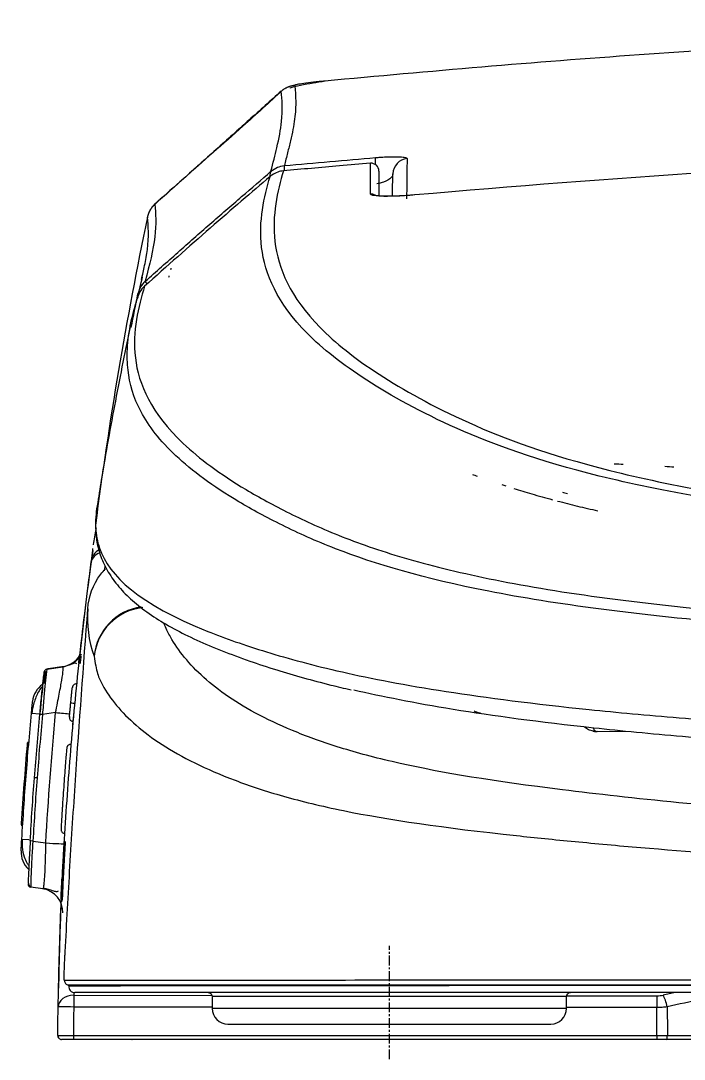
# Model space of a CAD drawing. Header units: millimetres. Extents: x -8699 to 14519, y -2727 to 7848.
# Drawn here: x -7618.5 to -7533.7, y 6359 to 6491.9 of the extents above; entities that cross this region are included whole.
import ezdxf

# ---------------------------------------------------------------- set-up
doc = ezdxf.new("R2010")
doc.units = ezdxf.units.MM
doc.linetypes.add('CENTER', pattern=[2, 1.25, -0.25, 0.25, -0.25])
doc.layers.add('1', color=7, linetype='Continuous', true_color=0xffffff)

msp = doc.modelspace()

# ---------------------------------------------------------------- linework, layer by layer
at = {"layer": '1', "color": 7, "linetype": 'Continuous'}
for p, q in [((-7615.14, 6408.93), (-7613.1, 6409.23)), ((-7612.95, 6409.26), (-7614.99, 6408.96)), ((-7611.89, 6401.5), (-7611.89, 6401.5)), ((-7544.96, 6400.96), (-7541.16, 6400.97)), ((-7615.67, 6380.8), (-7617.21, 6381.03)), ((-7613.15, 6379.41), (-7613.15, 6379.41)), ((-7594.01, 6367.04), (-7594.01, 6365.52)), ((-7548.7, 6365.52), (-7548.7, 6367.04)), ((-7592.01, 6363.52), (-7550.7, 6363.52)), ((-7537.14, 6361.54), (-7611.76, 6361.54))]:
    msp.add_line(p, q, dxfattribs=at)
at = {"layer": '1', "color": 8, "linetype": 'Continuous'}
for p, q in [((-7617.12, 6403.29), (-7616.06, 6403.19)), ((-7614.04, 6403.36), (-7615.71, 6403.11)), ((-7617.43, 6399.29), (-7617.63, 6399.29)), ((-7618.35, 6387.19), (-7617.45, 6387.14)), ((-7616.94, 6386.93), (-7615.28, 6386.68)), ((-7611.71, 6367.2), (-7594.03, 6367.18)), ((-7548.7, 6367.04), (-7594.01, 6367.04)), ((-7548.69, 6367.14), (-7537.15, 6367.13)), ((-7594.01, 6365.68), (-7611.71, 6365.69)), ((-7537.15, 6365.62), (-7548.7, 6365.63)), ((-7548.7, 6365.52), (-7594.01, 6365.52)), ((-7611.76, 6362.05), (-7537.14, 6362.05)), ((-7535.81, 6362.05), (-7441.3, 6362.05))]:
    msp.add_line(p, q, dxfattribs=at)
at = {"layer": '1', "color": 7, "linetype": 'Continuous', "extrusion": (0, 0, -1)}
for centre, start, end in [((7594.51, 6367.04), 90, 180), ((7548.2, 6367.04), 0, 90)]:
    msp.add_arc(centre, 0.5, start, end, dxfattribs=at)
at = {"layer": '1', "color": 7, "linetype": 'Continuous'}
for centre, start, end in [((-7592.01, 6365.52), 180, 270), ((-7550.7, 6365.52), 270, 0)]:
    msp.add_arc(centre, 2, start, end, dxfattribs=at)
for centre, major_axis, ratio, start_param, end_param in [((-7584.59, 6471.35), (-0.18, 1.99), 0.076153, 0.080343, 0.847334), ((-7573.69, 6472.63), (1, 0), 0.997777, 0, 1.661025), ((-7572.95, 6472.36), (-0.17, 1.99), 0.077848, 0.080597, 0.970167), ((-7568.89, 6472.26), (2, -0.02), 0.996638, 1.68584, 3.142786), ((-7585.15, 6471.11), (1.3, -1.52), 0.471672, 3.195835, 3.784357), ((-7613.39, 6412.23), (0, 3), 1, 4.189345, 4.238729), ((-7613.54, 6412.2), (-0.52, 2.95), 0.999991, 3.114597, 3.993887), ((-7613.39, 6412.23), (0, 3), 1, 3.499181, 4.072125), ((-7615.08, 6408.53), (0.07, -0.394), 0.999991, 3.117262, 4.431644), ((-7613.39, 6412.23), (0, 3), 1, 3.289946, 3.311354), ((-7613.99, 6404.51), (0, -3), 0.999991, 3.751122, 4.615332), ((-7615.44, 6385.51), (0, -3), 0.999993, 4.65667, 5.530922), ((-7617.15, 6381.43), (0.034, 0.399), 0.999994, 1.608933, 3.077817), ((-7616.11, 6377.84), (-0.24, -2.99), 0.999995, 1.61468, 3.074219), ((-7612.39, 6369.04), (0, 0.5), 0.999682, 1.487035, 3.141593), ((-7611.56, 6368.34), (0, -0.8), 0.999695, 4.628696, 6.283185), ((-7417.15, 6013.52), (443.55, 0), 0.827876, 1.839238, 1.842884), ((-7613.26, 6362.04), (0, -0.5), 0.999998, 4.701327, 5.282883), ((-7613.26, 6362.04), (0, -0.5), 0.999998, 5.909669, 6.283185)]:
    msp.add_ellipse(centre, major_axis=major_axis, ratio=ratio, start_param=start_param, end_param=end_param, dxfattribs=at)
at = {"layer": '1', "color": 8, "linetype": 'Continuous'}
for centre, major_axis, ratio, start_param, end_param in [((-7573.69, 6468.69), (-1, 0), 0.996949, 4.140441, 4.802533), ((-7601.23, 6457.05), (-1.33, 1.49), 0.080886, 0.046969, 0.628268), ((-7607.47, 6422.47), (-1.99, 0.2), 0.996329, 5.34302, 6.245419), ((-7607.49, 6422.35), (-1.98, 0.27), 0.767498, 5.269135, 6.278077), ((-7602.12, 6409.97), (-6.55, -2.47), 0.995853, 4.49204, 5.835911), ((-7602.12, 6409.97), (-6.95, -0.8), 0.98098, 4.70977, 6.079061), ((-7611.59, 6404.57), (0.498, -0.048), 0.028717, 3.139841, 4.710662), ((-7615.65, 6403.1), (0.398, -0.037), 0.002798, 1.719175, 3.14584), ((-7614.48, 6403.41), (-2.99, 0.28), 0.00299, 1.719171, 2.445621), ((-7616.88, 6386.92), (0.399, -0.023), 0.008067, 1.718984, 3.145407), ((-7615.72, 6386.73), (-3, 0.17), 0.008327, 1.718969, 2.962769), ((-7611.71, 6365.66), (-2, 0.04), 0.770266, 4.726331, 6.283827), ((-7611.71, 6365.66), (0, -2), 0.001161, 3.833276, 4.694974), ((-7537.15, 6365.59), (0, -2), 0.001161, 3.833276, 4.694974), ((-7536.35, 6365.68), (0.45, -1.95), 0.262355, 1.528151, 2.419698), ((-7611.71, 6365.66), (2, -0.04), 0.017392, 1.572247, 3.142002), ((-7611.76, 6362.04), (0, 0.5), 0.001144, 1.553381, 3.141593), ((-7537.14, 6362.04), (0, 0.5), 0.001144, 1.553381, 3.141593), ((-7535.94, 6362.04), (0, 0.5), 0.265044, 3.141593, 4.729842)]:
    msp.add_ellipse(centre, major_axis=major_axis, ratio=ratio, start_param=start_param, end_param=end_param, dxfattribs=at)
at = {"layer": '1', "color": 7, "linetype": 'Continuous'}
for points, degree, knots in [([(-7417.15, 6491.86), (-7423.99, 6491.83), (-7437.67, 6491.78), (-7458.14, 6491.4), (-7478.55, 6490.8), (-7498.9, 6489.94), (-7519.17, 6488.85), (-7539.38, 6487.53), (-7559.52, 6485.98), (-7572.92, 6484.75), (-7579.61, 6484.14)], 3, [0, 0, 0, 0, 0.126245, 0.252101, 0.377585, 0.502714, 0.627504, 0.751972, 0.876132, 1, 1, 1, 1]), ([(-7579.57, 6484.11), (-7580.1, 6484.04), (-7581.17, 6483.87), (-7582.75, 6483.57), (-7583.8, 6483.34), (-7584.1, 6483.24), (-7584.1, 6483.23)], 3, [0, 0, 0, 0, 0.309422, 0.642013, 0.996365, 1, 1, 1, 1]), ([(-7579.61, 6484.14), (-7579.86, 6484.12), (-7580.35, 6484.07), (-7581.3, 6483.96), (-7582.37, 6483.83), (-7583.09, 6483.72), (-7583.4, 6483.65), (-7583.44, 6483.62), (-7583.45, 6483.61)], 3, [0, 0, 0, 0, 0.126931, 0.251728, 0.500715, 0.751128, 0.876529, 1, 1, 1, 1]), ([(-7585.17, 6482.86), (-7586.55, 6481.62), (-7588.52, 6479.86), (-7591.21, 6477.44), (-7593.24, 6475.62), (-7595.35, 6473.73), (-7598.05, 6471.32), (-7600.03, 6469.54), (-7601.35, 6468.36)], 3, [0, 0, 0, 0, 0.255787, 0.364613, 0.500001, 0.632421, 0.75509, 1, 1, 1, 1]), ([(-7585.01, 6482.99), (-7586.68, 6481.44), (-7590.87, 6477.62), (-7596.29, 6472.9), (-7599.96, 6469.64), (-7601.07, 6468.65)], 3, [0, 0, 0, 0, 0.320259, 0.794558, 1, 1, 1, 1]), ([(-7573.78, 6473.62), (-7575.1, 6473.51), (-7576.42, 6473.4), (-7580.13, 6473.08), (-7582.52, 6472.87), (-7584.91, 6472.66)], 3, [0, 0, 0, 0, 0.355872, 0.355872, 1, 1, 1, 1]), ([(-7586.61, 6471.93), (-7588.94, 6469.96), (-7591.53, 6467.72), (-7597, 6462.94), (-7599.8, 6460.46), (-7602.66, 6457.9)], 3, [0, 0, 0, 0, 0.5, 0.5, 1, 1, 1, 1]), ([(-7584.91, 6472.66), (-7585.15, 6472.64), (-7585.4, 6472.58), (-7585.89, 6472.41), (-7586.14, 6472.28), (-7586.45, 6472.06), (-7586.54, 6472), (-7586.61, 6471.93)], 3, [0, 0, 0, 0, 0.388516, 0.388516, 0.830637, 0.830637, 1, 1, 1, 1]), ([(-7570.92, 6472.27), (-7570.92, 6472.22), (-7570.93, 6472.11), (-7571.02, 6471.9), (-7571.2, 6471.68), (-7571.53, 6471.46), (-7571.89, 6471.28), (-7572.34, 6471.12), (-7572.76, 6471.04), (-7572.95, 6471)], 3, [0, 0, 0, 0, 0.125204, 0.250395, 0.500369, 0.635922, 0.750654, 0.887304, 1, 1, 1, 1]), ([(-7568.2, 6469.57), (-7568.4, 6469.55), (-7569.04, 6469.5), (-7570.1, 6469.44), (-7571.23, 6469.4), (-7572.17, 6469.4), (-7572.84, 6469.44), (-7573.14, 6469.48), (-7573.2, 6469.5), (-7573.2, 6469.5)], 3, [0, 0, 0, 0, 0.07223, 0.233126, 0.395665, 0.567766, 0.754184, 0.931621, 1, 1, 1, 1]), ([(-7601.13, 6468.61), (-7601.17, 6468.59), (-7601.21, 6468.55), (-7601.25, 6468.52), (-7601.26, 6468.51)], 3, [0, 0, 0, 0, 0.782464, 1, 1, 1, 1]), ([(-7602.66, 6457.9), (-7602.89, 6457.69), (-7603.1, 6457.44), (-7603.41, 6456.9), (-7603.53, 6456.59), (-7603.59, 6456.28)], 3, [0, 0, 0, 0, 0.499876, 0.499876, 1, 1, 1, 1]), ([(-7604.42, 6453.09), (-7605.1, 6449.88), (-7606.39, 6443.33), (-7607.8, 6435.65), (-7608.54, 6430.93), (-7608.71, 6429.82)], 3, [0, 0, 0, 0, 0.441581, 0.870024, 1, 1, 1, 1]), ([(-7608.73, 6429.79), (-7608.73, 6429.79), (-7608.73, 6429.79), (-7608.88, 6428.84), (-7608.96, 6427.9), (-7608.91, 6426.96)], 3, [0, 0, 0, 0, 0.002381, 0.002381, 1, 1, 1, 1]), ([(-7609.19, 6424.82), (-7609.19, 6424.83), (-7609.09, 6425.5), (-7608.97, 6426.17), (-7608.85, 6426.83)], 3, [0, 0, 0, 0, 0.014368, 1, 1, 1, 1]), ([(-7608.9, 6426.53), (-7608.87, 6425.93), (-7608.71, 6424.71), (-7608.1, 6422.79), (-7607.08, 6420.86), (-7605.62, 6419), (-7603.79, 6417.27), (-7601.58, 6415.64), (-7599, 6414.1), (-7596.09, 6412.65), (-7592.86, 6411.28), (-7589.41, 6410.01), (-7585.94, 6408.86), (-7582.48, 6407.84), (-7579.3, 6406.99), (-7577.15, 6406.48), (-7576.26, 6406.27)], 3, [0, 0, 0, 0, 0.080417, 0.164306, 0.253181, 0.338754, 0.42233, 0.503643, 0.582047, 0.65735, 0.729768, 0.799668, 0.860652, 0.915452, 0.96615, 1, 1, 1, 1]), ([(-7609.28, 6424.09), (-7609.4, 6423.31), (-7609.77, 6420.68), (-7610.3, 6416.44), (-7610.74, 6412.82), (-7610.93, 6411.01), (-7610.95, 6410.83)], 3, [0, 0, 0, 0, 0.183275, 0.617431, 0.963886, 1, 1, 1, 1]), ([(-7609.47, 6422.63), (-7609.47, 6422.66), (-7609.46, 6422.69), (-7609.46, 6422.73), (-7609.46, 6422.74), (-7609.46, 6422.74)], 3, [0, 0, 0, 0, 0.55422, 0.55422, 1, 1, 1, 1]), ([(-7613.71, 6365.69), (-7613.63, 6369.35), (-7613.46, 6376.74), (-7612.89, 6387.92), (-7612.06, 6399.31), (-7610.96, 6410.91), (-7609.97, 6418.7), (-7609.47, 6422.63)], 3, [0, 0, 0, 0, 0.192509, 0.388794, 0.588823, 0.79257, 1, 1, 1, 1]), ([(-7609.91, 6416.64), (-7609.8, 6418.17), (-7609.3, 6419.7), (-7608.06, 6421.3), (-7607.86, 6421.53), (-7607.65, 6421.75)], 3, [0, 0, 0, 0, 0.854587, 0.854587, 1, 1, 1, 1]), ([(-7612.81, 6372.76), (-7612.6, 6376.42), (-7612.41, 6380.07), (-7611.98, 6387.39), (-7611.74, 6391.05), (-7611, 6402.02), (-7610.47, 6409.33), (-7609.91, 6416.64)], 3, [0, 0, 0, 0, 0.25, 0.25, 0.5, 0.5, 1, 1, 1, 1]), ([(-7610.95, 6410.83), (-7610.96, 6410.82), (-7610.96, 6410.8), (-7610.98, 6410.59), (-7611.01, 6410.28), (-7611.05, 6409.97), (-7611.06, 6409.82)], 3, [0, 0, 0, 0, 0.25011, 0.499976, 0.749877, 1, 1, 1, 1]), ([(-7610.81, 6410.71), (-7610.8, 6410.72), (-7610.8, 6410.77), (-7610.8, 6410.8), (-7610.8, 6410.81)], 3, [0, 0, 0, 0, 0.290591, 1, 1, 1, 1]), ([(-7611.32, 6409.61), (-7611.38, 6409.65), (-7611.54, 6409.7), (-7611.93, 6409.59), (-7612.37, 6409.44), (-7612.61, 6409.35)], 3, [0, 0, 0, 0, 0.260874, 0.639476, 1, 1, 1, 1]), ([(-7611.08, 6409.68), (-7611.06, 6409.84), (-7611.05, 6409.98), (-7611.01, 6410.34), (-7610.99, 6410.5), (-7610.98, 6410.63), (-7610.97, 6410.65), (-7610.97, 6410.65)], 3, [0, 0, 0, 0, 0.255535, 0.255535, 0.744155, 0.744155, 1, 1, 1, 1]), ([(-7610.86, 6409.65), (-7610.84, 6409.84), (-7610.8, 6410.22), (-7610.76, 6410.55), (-7610.76, 6410.59), (-7610.76, 6410.61)], 3, [0, 0, 0, 0, 0.344731, 0.678, 1, 1, 1, 1]), ([(-7616.05, 6403.14), (-7616.02, 6403.49), (-7615.95, 6404.2), (-7615.85, 6405.22), (-7615.75, 6406.16), (-7615.66, 6407), (-7615.59, 6407.68), (-7615.53, 6408.18), (-7615.49, 6408.51), (-7615.49, 6408.55), (-7615.48, 6408.58)], 3, [0, 0, 0, 0, 0.125685, 0.250708, 0.375275, 0.499799, 0.62445, 0.749211, 0.87431, 1, 1, 1, 1]), ([(-7615.14, 6408.93), (-7615.15, 6408.91), (-7615.17, 6408.86), (-7615.21, 6408.51), (-7615.27, 6407.97), (-7615.37, 6407.02), (-7615.53, 6405.42), (-7615.65, 6403.91), (-7615.71, 6403.11)], 3, [0, 0, 0, 0, 0.126583, 0.252132, 0.37697, 0.501427, 0.735731, 1, 1, 1, 1]), ([(-7615.33, 6408.61), (-7615.33, 6408.58), (-7615.34, 6408.54), (-7615.37, 6408.21), (-7615.42, 6407.73), (-7615.46, 6407.31), (-7615.48, 6407.1)], 3, [0, 0, 0, 0, 0.260269, 0.519258, 0.777433, 1, 1, 1, 1]), ([(-7611.36, 6407.02), (-7611.42, 6407.03), (-7611.52, 6407.02), (-7611.65, 6406.96), (-7611.75, 6406.88), (-7611.82, 6406.8), (-7611.86, 6406.73), (-7611.88, 6406.67), (-7611.89, 6406.63), (-7611.89, 6406.61), (-7611.89, 6406.6), (-7611.89, 6406.59), (-7611.9, 6406.57), (-7611.9, 6406.57), (-7611.9, 6406.53), (-7611.9, 6406.52)], 3, [0, 0, 0, 0, 0.138169, 0.267177, 0.374261, 0.464693, 0.538895, 0.595547, 0.625937, 0.64395, 0.660703, 0.686306, 0.742618, 0.977909, 1, 1, 1, 1]), ([(-7615.69, 6406.72), (-7615.7, 6406.71), (-7615.87, 6406.54), (-7616.31, 6405.98), (-7616.69, 6405.04), (-7616.94, 6404.02), (-7617.04, 6403.53), (-7617.07, 6403.29)], 3, [0, 0, 0, 0, 0.009577, 0.203276, 0.603165, 0.803859, 1, 1, 1, 1]), ([(-7612.09, 6404.62), (-7612.09, 6404.62), (-7612.09, 6404.63), (-7612.07, 6404.85), (-7612.05, 6405.07), (-7612.01, 6405.47), (-7611.99, 6405.66), (-7611.95, 6406), (-7611.94, 6406.15), (-7611.92, 6406.38), (-7611.91, 6406.47), (-7611.9, 6406.52), (-7611.9, 6406.52), (-7611.9, 6406.52)], 3, [0, 0, 0, 0, 0.007877, 0.007877, 0.257117, 0.257117, 0.504712, 0.504712, 0.751359, 0.751359, 0.997126, 0.997126, 1, 1, 1, 1]), ([(-7417.12, 6396.03), (-7430.23, 6396.03), (-7443.25, 6396.19), (-7461.72, 6396.6), (-7467.74, 6396.76), (-7479.52, 6397.15), (-7485.25, 6397.37), (-7501.65, 6398.09), (-7511.67, 6398.64), (-7525.41, 6399.59), (-7529.79, 6399.93), (-7537.94, 6400.64), (-7541.71, 6401), (-7552.19, 6402.13), (-7558.09, 6402.93), (-7568.16, 6404.57), (-7572.3, 6405.4), (-7575.89, 6406.23)], 3, [0, 0, 0, 0, 0.167434, 0.167434, 0.251151, 0.251151, 0.334868, 0.334868, 0.502302, 0.502302, 0.586019, 0.586019, 0.669736, 0.669736, 0.83717, 0.83717, 1, 1, 1, 1]), ([(-7617.12, 6403.29), (-7617.11, 6403.39), (-7617.09, 6403.59), (-7617.06, 6403.96), (-7617.02, 6404.38), (-7616.98, 6404.73), (-7616.97, 6404.78), (-7616.97, 6404.8)], 3, [0, 0, 0, 0, 0.125411, 0.250647, 0.500193, 0.74977, 1, 1, 1, 1]), ([(-7612.26, 6402.81), (-7612.26, 6402.78), (-7612.26, 6402.77), (-7612.26, 6402.77), (-7612.26, 6402.8), (-7612.25, 6402.94), (-7612.24, 6403.04), (-7612.21, 6403.3), (-7612.2, 6403.46), (-7612.17, 6403.81), (-7612.15, 6404.02), (-7612.12, 6404.35), (-7612.1, 6404.48), (-7612.09, 6404.62)], 3, [0, 0, 0, 0, 0.118835, 0.118835, 0.308649, 0.308649, 0.498685, 0.498685, 0.689175, 0.689175, 0.881399, 0.881399, 1, 1, 1, 1]), ([(-7618.35, 6387.19), (-7618.18, 6389.87), (-7617.84, 6395.24), (-7617.36, 6400.6), (-7617.12, 6403.29)], 3, [0, 0, 0, 0, 0.498298, 1, 1, 1, 1]), ([(-7616.74, 6395.01), (-7616.63, 6396.36), (-7616.42, 6399.07), (-7616.17, 6401.78), (-7616.05, 6403.14)], 3, [0, 0, 0, 0, 0.499955, 1, 1, 1, 1]), ([(-7612.25, 6402.84), (-7612.26, 6402.81), (-7612.26, 6402.77), (-7612.26, 6402.76), (-7612.26, 6402.74), (-7612.26, 6402.71), (-7612.26, 6402.66), (-7612.24, 6402.58), (-7612.2, 6402.46), (-7612.1, 6402.34), (-7611.96, 6402.25), (-7611.86, 6402.23), (-7611.81, 6402.23)], 3, [0, 0, 0, 0, 0.204117, 0.295794, 0.332355, 0.352886, 0.389601, 0.475997, 0.571651, 0.717435, 0.867773, 1, 1, 1, 1]), ([(-7611.7, 6403.51), (-7611.76, 6402.95), (-7611.82, 6402.27), (-7611.88, 6401.6), (-7611.89, 6401.49)], 3, [0, 0, 0, 0, 0.830681, 1, 1, 1, 1]), ([(-7618.38, 6389.19), (-7618.28, 6390.88), (-7618.16, 6392.56), (-7617.91, 6395.93), (-7617.77, 6397.61), (-7617.63, 6399.29)], 3, [0, 0, 0, 0, 0.499971, 0.499971, 1, 1, 1, 1]), ([(-7617.63, 6399.29), (-7617.63, 6399.32), (-7617.63, 6399.34), (-7617.62, 6399.38), (-7617.62, 6399.4), (-7617.62, 6399.44), (-7617.62, 6399.45), (-7617.61, 6399.48), (-7617.61, 6399.49), (-7617.61, 6399.49), (-7617.61, 6399.49), (-7617.61, 6399.49)], 3, [0, 0, 0, 0, 0.215979, 0.215979, 0.431977, 0.431977, 0.647662, 0.647662, 0.862606, 0.862606, 1, 1, 1, 1]), ([(-7617.61, 6399.49), (-7617.61, 6399.49), (-7617.61, 6399.49), (-7617.61, 6399.49), (-7617.61, 6399.49), (-7617.61, 6399.49), (-7617.61, 6399.49), (-7617.61, 6399.49)], 3, [0, 0, 0, 0, 0.500038, 0.500038, 0.851843, 0.851843, 1, 1, 1, 1]), ([(-7617.59, 6399.5), (-7617.59, 6399.5), (-7617.59, 6399.5), (-7617.59, 6399.5), (-7617.59, 6399.5), (-7617.58, 6399.5), (-7617.58, 6399.5), (-7617.58, 6399.5)], 3, [0, 0, 0, 0, 0.500035, 0.500035, 0.85184, 0.85184, 1, 1, 1, 1]), ([(-7617.57, 6399.5), (-7617.57, 6399.51), (-7617.57, 6399.52), (-7617.56, 6399.59), (-7617.56, 6399.6), (-7617.55, 6399.62)], 3, [0, 0, 0, 0, 0.109193, 0.109193, 1, 1, 1, 1]), ([(-7612.07, 6399.28), (-7612.13, 6399.29), (-7612.23, 6399.28), (-7612.37, 6399.22), (-7612.47, 6399.14), (-7612.53, 6399.06), (-7612.57, 6398.98), (-7612.59, 6398.92), (-7612.59, 6398.89), (-7612.6, 6398.87), (-7612.6, 6398.86), (-7612.6, 6398.83), (-7612.61, 6398.8), (-7612.62, 6398.72), (-7612.62, 6398.64)], 3, [0, 0, 0, 0, 0.087321, 0.166646, 0.232494, 0.288123, 0.333622, 0.366672, 0.386439, 0.404136, 0.429867, 0.482873, 0.663567, 1, 1, 1, 1]), ([(-7612.62, 6398.64), (-7612.63, 6398.6), (-7612.64, 6398.41), (-7612.7, 6397.74), (-7612.79, 6396.65), (-7612.89, 6395.32), (-7613, 6393.85), (-7613.09, 6392.57), (-7613.14, 6391.85), (-7613.15, 6391.59)], 3, [0, 0, 0, 0, 0.087858, 0.254489, 0.41692, 0.57959, 0.744677, 0.907845, 1, 1, 1, 1]), ([(-7617.28, 6386.95), (-7617.2, 6388.29), (-7617.04, 6390.98), (-7616.84, 6393.67), (-7616.74, 6395.01)], 3, [0, 0, 0, 0, 0.501544, 1, 1, 1, 1]), ([(-7613.21, 6390.78), (-7613.23, 6390.4), (-7613.27, 6389.69), (-7613.32, 6388.89), (-7613.34, 6388.54), (-7613.34, 6388.44), (-7613.34, 6388.42), (-7613.34, 6388.38), (-7613.34, 6388.34), (-7613.32, 6388.27), (-7613.28, 6388.16), (-7613.19, 6388.03), (-7613.04, 6387.94), (-7612.92, 6387.9), (-7612.86, 6387.91), (-7612.86, 6387.91)], 3, [0, 0, 0, 0, 0.229408, 0.482095, 0.740427, 0.824222, 0.861115, 0.870399, 0.878089, 0.890121, 0.910064, 0.939111, 0.968258, 0.999533, 1, 1, 1, 1]), ([(-7618.4, 6388.99), (-7618.4, 6388.99), (-7618.4, 6388.99), (-7618.39, 6389.01), (-7618.39, 6389.02), (-7618.39, 6389.05), (-7618.39, 6389.07), (-7618.39, 6389.1), (-7618.39, 6389.12), (-7618.39, 6389.16), (-7618.38, 6389.18), (-7618.38, 6389.19)], 3, [0, 0, 0, 0, 0.214362, 0.214362, 0.428713, 0.428713, 0.643227, 0.643227, 0.85814, 0.85814, 1, 1, 1, 1]), ([(-7618.44, 6385.68), (-7618.44, 6385.68), (-7618.44, 6385.7), (-7618.43, 6385.82), (-7618.42, 6386.09), (-7618.39, 6386.6), (-7618.37, 6386.99), (-7618.35, 6387.19)], 3, [0, 0, 0, 0, 0.125392, 0.250602, 0.500113, 0.749731, 1, 1, 1, 1]), ([(-7618.31, 6387.19), (-7618.33, 6386.84), (-7618.33, 6386.08), (-7618.14, 6385.03), (-7617.79, 6384.25), (-7617.56, 6383.91), (-7617.47, 6383.79)], 3, [0, 0, 0, 0, 0.284257, 0.644168, 0.874305, 1, 1, 1, 1]), ([(-7617.28, 6386.95), (-7617.31, 6386.42), (-7617.36, 6385.5), (-7617.43, 6384.12), (-7617.49, 6382.87), (-7617.53, 6382.07), (-7617.55, 6381.59), (-7617.43, 6381.22), (-7617.3, 6381.11), (-7617.22, 6381.07)], 3, [0, 0, 0, 0, 0.185901, 0.334872, 0.536157, 0.737327, 0.85543, 0.924105, 1, 1, 1, 1]), ([(-7616.94, 6386.93), (-7616.94, 6386.9), (-7617, 6386.09), (-7617.09, 6384.53), (-7617.18, 6382.64), (-7617.23, 6381.37), (-7617.22, 6381.16), (-7617.21, 6381.07)], 3, [0, 0, 0, 0, 0.011165, 0.272051, 0.523524, 0.769544, 1, 1, 1, 1]), ([(-7612.95, 6387.01), (-7612.96, 6386.86), (-7612.98, 6386.55), (-7613.02, 6385.82), (-7613.08, 6384.79), (-7613.15, 6383.44), (-7613.2, 6382.55), (-7613.22, 6382.12), (-7613.22, 6382.11)], 3, [0, 0, 0, 0, 0.126166, 0.252813, 0.500161, 0.746688, 0.995603, 1, 1, 1, 1]), ([(-7613.15, 6379.41), (-7613.15, 6379.43), (-7613.15, 6379.48), (-7613.13, 6379.84), (-7613.1, 6380.42), (-7613.07, 6381.21), (-7613.02, 6382.14), (-7612.96, 6383.33), (-7612.88, 6384.69), (-7612.81, 6385.98), (-7612.77, 6386.58), (-7612.75, 6386.85)], 3, [0, 0, 0, 0, 0.095031, 0.192572, 0.292633, 0.395222, 0.500346, 0.594215, 0.749911, 0.890187, 1, 1, 1, 1]), ([(-7613.22, 6382.11), (-7613.27, 6381.02), (-7613.37, 6378.53), (-7613.5, 6374.78), (-7613.6, 6371.2), (-7613.64, 6369.01), (-7613.66, 6368.13)], 3, [0, 0, 0, 0, 0.204832, 0.478281, 0.784408, 1, 1, 1, 1]), ([(-7613.34, 6379.45), (-7613.34, 6379.45), (-7613.34, 6379.53), (-7613.32, 6379.84), (-7613.31, 6380.07), (-7613.29, 6380.66), (-7613.27, 6381.02), (-7613.24, 6381.66), (-7613.23, 6381.92), (-7613.21, 6382.19)], 3, [0, 0, 0, 0, 0.277256, 0.277256, 0.554488, 0.554488, 0.831786, 0.831786, 1, 1, 1, 1]), ([(-7615.67, 6380.8), (-7615.64, 6380.82), (-7615.61, 6380.84), (-7615.59, 6380.92), (-7615.59, 6380.92)], 3, [0, 0, 0, 0, 0.962786, 1, 1, 1, 1]), ([(-7615.59, 6380.91), (-7615.49, 6380.89), (-7615.28, 6380.85), (-7614.87, 6380.74), (-7614.38, 6380.57), (-7613.96, 6380.45), (-7613.76, 6380.5), (-7613.68, 6380.55)], 3, [0, 0, 0, 0, 0.095463, 0.195352, 0.419466, 0.697557, 1, 1, 1, 1]), ([(-7613.15, 6379.22), (-7613.15, 6379.24), (-7613.15, 6379.25), (-7613.14, 6379.31), (-7613.14, 6379.32)], 3, [0, 0, 0, 0, 0.929087, 1, 1, 1, 1]), ([(-7612.89, 6369.08), (-7612.9, 6369.08), (-7612.9, 6369.09), (-7612.92, 6369.11), (-7612.93, 6369.18), (-7612.94, 6369.4), (-7612.94, 6369.95), (-7612.9, 6370.97), (-7612.85, 6371.97), (-7612.82, 6372.54), (-7612.81, 6372.76)], 3, [0, 0, 0, 0, 0.039834, 0.095031, 0.165446, 0.251113, 0.500048, 0.748985, 0.906231, 1, 1, 1, 1]), ([(-7612.39, 6368.54), (-7612.26, 6368.54), (-7612.01, 6368.54), (-7611.41, 6368.54), (-7610.75, 6368.54), (-7610.08, 6368.54), (-7609.43, 6368.54), (-7608.09, 6368.54), (-7606.45, 6368.54), (-7604.81, 6368.54), (-7604.21, 6368.54), (-7603.32, 6368.54), (-7601.85, 6368.54), (-7599.47, 6368.54), (-7596.18, 6368.54), (-7592.25, 6368.54), (-7588.59, 6368.54), (-7585.57, 6368.54), (-7582.2, 6368.54), (-7577.85, 6368.54), (-7573.05, 6368.54), (-7568.99, 6368.54), (-7565.46, 6368.54), (-7561.44, 6368.54), (-7555.95, 6368.54), (-7549.96, 6368.54), (-7544.01, 6368.54), (-7538.43, 6368.54), (-7532.89, 6368.54), (-7527.37, 6368.54), (-7523.96, 6368.54), (-7521.38, 6368.54), (-7519.57, 6368.54), (-7517.93, 6368.54), (-7515.85, 6368.54), (-7504.83, 6368.54), (-7491.11, 6368.54), (-7475.74, 6368.54), (-7469.86, 6368.54), (-7465.05, 6368.54), (-7461.16, 6368.54), (-7455.97, 6368.54), (-7448.51, 6368.54), (-7438.51, 6368.54), (-7427.87, 6368.54), (-7420.71, 6368.54), (-7417.12, 6368.54)], 3, [0, 0, 0, 0, 0.029213, 0.056127, 0.089524, 0.108719, 0.123285, 0.1502, 0.218253, 0.230669, 0.239377, 0.249751, 0.275497, 0.307909, 0.349367, 0.397946, 0.434945, 0.453754, 0.476323, 0.516443, 0.548737, 0.567517, 0.586101, 0.605127, 0.627029, 0.661391, 0.679031, 0.693875, 0.720566, 0.733984, 0.745639, 0.75151, 0.756806, 0.761525, 0.765665, 0.774584, 0.85452, 0.87079, 0.884577, 0.895784, 0.904057, 0.911142, 0.931013, 0.953944, 0.976893, 1, 1, 1, 1]), ([(-7612.34, 6368.54), (-7611.88, 6368.54), (-7610.95, 6368.54), (-7608.31, 6368.54), (-7606.53, 6368.54), (-7601.85, 6368.54), (-7598.96, 6368.54), (-7591.88, 6368.54), (-7587.75, 6368.54), (-7577.42, 6368.54), (-7571.1, 6368.54), (-7558.83, 6368.54), (-7554.27, 6368.54), (-7543.98, 6368.54), (-7538.22, 6368.54), (-7525.75, 6368.54), (-7519.03, 6368.54), (-7504.6, 6368.54), (-7496.8, 6368.54), (-7480.59, 6368.54), (-7472.16, 6368.54), (-7454.63, 6368.54), (-7445.46, 6368.54), (-7436.13, 6368.54)], 3, [0, 0, 0, 0, 0.125, 0.125, 0.25, 0.25, 0.375, 0.375, 0.5, 0.5, 0.625, 0.625, 0.6875, 0.6875, 0.75, 0.75, 0.8125, 0.8125, 0.875, 0.875, 0.9375, 0.9375, 1, 1, 1, 1]), ([(-7417.11, 6367.54), (-7424.36, 6367.54), (-7431.79, 6367.54), (-7438.96, 6367.54), (-7446.18, 6367.54), (-7460.11, 6367.54), (-7473.77, 6367.54), (-7486.88, 6367.54), (-7499.1, 6367.54), (-7511.03, 6367.54), (-7521.63, 6367.54), (-7532.24, 6367.54), (-7541.1, 6367.54), (-7549.56, 6367.54), (-7556.83, 6367.54), (-7563.58, 6367.54), (-7569.36, 6367.54), (-7574.57, 6367.54), (-7579.15, 6367.54), (-7583.29, 6367.54), (-7586.97, 6367.54), (-7590.26, 6367.54), (-7593.34, 6367.54), (-7598.97, 6367.54), (-7602.86, 6367.54), (-7606.5, 6367.54), (-7608.68, 6367.54), (-7610.86, 6367.54), (-7611.56, 6367.54)], 2, [0, 0, 0, 0.03125, 0.03125, 0.0625, 0.0625, 0.125, 0.125, 0.1875, 0.1875, 0.25, 0.25, 0.3125, 0.3125, 0.375, 0.375, 0.4375, 0.4375, 0.5, 0.5, 0.5625, 0.5625, 0.625, 0.625, 0.75, 0.75, 0.875, 0.875, 1, 1, 1]), ([(-7613.76, 6362.05), (-7613.75, 6362.71), (-7613.75, 6363.38), (-7613.73, 6364.59), (-7613.72, 6365.14), (-7613.71, 6365.69)], 3, [0, 0, 0, 0, 0.546995, 0.546995, 1, 1, 1, 1]), ([(-7613.72, 6362.05), (-7613.73, 6362), (-7613.73, 6361.91), (-7613.68, 6361.77), (-7613.58, 6361.65), (-7613.49, 6361.6), (-7613.44, 6361.58)], 3, [0, 0, 0, 0, 0.241566, 0.494695, 0.750848, 1, 1, 1, 1]), ([(-7417.15, 6361.54), (-7425.34, 6361.54), (-7433.52, 6361.54), (-7449.45, 6361.54), (-7457.17, 6361.54), (-7472.21, 6361.54), (-7479.58, 6361.54), (-7493.49, 6361.54), (-7500.07, 6361.54), (-7512.54, 6361.54), (-7518.43, 6361.54), (-7529.47, 6361.54), (-7534.61, 6361.54), (-7548.48, 6361.54), (-7555.88, 6361.54), (-7568.25, 6361.54), (-7573.04, 6361.54), (-7581.22, 6361.54), (-7584.63, 6361.54), (-7593.46, 6361.54), (-7597.31, 6361.54), (-7601.23, 6361.54), (-7602.2, 6361.54), (-7603.58, 6361.54), (-7603.9, 6361.54), (-7604.3, 6361.54), (-7604.28, 6361.54), (-7604.27, 6361.54), (-7604.26, 6361.54), (-7604.26, 6361.54), (-7604.26, 6361.54), (-7604.26, 6361.54)], 3, [0, 0, 0, 0, 0.03125, 0.03125, 0.0625, 0.0625, 0.09375, 0.09375, 0.125, 0.125, 0.15625, 0.15625, 0.1875, 0.1875, 0.25, 0.25, 0.3125, 0.3125, 0.375, 0.375, 0.5, 0.5, 0.5625, 0.5625, 0.625, 0.625, 0.6875, 0.6875, 0.75, 0.75, 1, 1, 1, 1])]:
    msp.add_open_spline(points, degree=degree, knots=knots, dxfattribs=at)
at = {"layer": '1', "color": 8, "linetype": 'Continuous'}
for points, knots in [([(-7586.49, 6472.6), (-7586.23, 6473.65), (-7585.63, 6475.95), (-7584.91, 6479.63), (-7585.07, 6481.78), (-7585.17, 6482.86)], [0, 0, 0, 0, 0.237223, 0.540651, 1, 1, 1, 1]), ([(-7583.45, 6483.61), (-7583.43, 6483.31), (-7583.37, 6482.7), (-7583.32, 6481.67), (-7583.34, 6480.54), (-7583.48, 6478.89), (-7583.86, 6477.03), (-7584.37, 6474.98), (-7584.64, 6473.88), (-7584.78, 6473.33)], [0, 0, 0, 0, 0.125001, 0.249997, 0.374992, 0.49999, 0.749992, 0.874995, 1, 1, 1, 1]), ([(-7586.49, 6472.6), (-7586.22, 6472.79), (-7585.72, 6473.17), (-7585.08, 6473.28), (-7584.78, 6473.33)], [0, 0, 0, 0, 0.519015, 1, 1, 1, 1]), ([(-7573.78, 6469.68), (-7573.78, 6469.73), (-7573.78, 6469.78), (-7573.78, 6470.04), (-7573.78, 6470.25), (-7573.78, 6471.26), (-7573.78, 6472.04), (-7573.78, 6473.06), (-7573.78, 6473.34), (-7573.78, 6473.62)], [0, 0, 0, 0, 0.03674, 0.03674, 0.183698, 0.183698, 0.771537, 0.771537, 1, 1, 1, 1]), ([(-7573.13, 6474.35), (-7572.97, 6474.36), (-7572.65, 6474.39), (-7572.04, 6474.43), (-7571.03, 6474.47), (-7569.94, 6474.47), (-7569.35, 6474.39), (-7569.12, 6474.31), (-7569.1, 6474.26), (-7569.09, 6474.23)], [0, 0, 0, 0, 0.060596, 0.123917, 0.248819, 0.499605, 0.748837, 0.871885, 1, 1, 1, 1]), ([(-7569.09, 6474.23), (-7569.1, 6473.42), (-7569.12, 6471.79), (-7569.14, 6469.97), (-7569.15, 6469.06)], [0, 0, 0, 0, 0.497923, 1, 1, 1, 1]), ([(-7602.56, 6458.54), (-7601.87, 6459.16), (-7600.48, 6460.39), (-7598.4, 6462.23), (-7596.34, 6464.05), (-7593.6, 6466.45), (-7590.26, 6469.36), (-7587.73, 6471.53), (-7586.49, 6472.6)], [0, 0, 0, 0, 0.12546, 0.250371, 0.376601, 0.501619, 0.75539, 1, 1, 1, 1]), ([(-7513.69, 6428.43), (-7515.29, 6428.61), (-7516.89, 6428.8), (-7519.96, 6429.18), (-7521.45, 6429.38), (-7525.78, 6429.98), (-7528.48, 6430.4), (-7536.12, 6431.7), (-7540.58, 6432.64), (-7552.39, 6435.57), (-7558.05, 6437.63), (-7567.36, 6441.78), (-7571.09, 6443.85), (-7577.41, 6447.91), (-7579.91, 6449.91), (-7585.71, 6455.76), (-7587.28, 6459.47), (-7588.09, 6466.26), (-7587.38, 6469.32), (-7586.61, 6471.93)], [0, 0, 0, 0, 0.015625, 0.015625, 0.03125, 0.03125, 0.0625, 0.0625, 0.125, 0.125, 0.25, 0.25, 0.375, 0.375, 0.5, 0.5, 0.75, 0.75, 1, 1, 1, 1]), ([(-7584.91, 6472.66), (-7585.67, 6470.06), (-7586.38, 6467), (-7585.59, 6460.22), (-7584.04, 6456.52), (-7578.29, 6450.67), (-7575.81, 6448.67), (-7569.54, 6444.61), (-7565.83, 6442.53), (-7556.59, 6438.38), (-7550.99, 6436.31), (-7539.28, 6433.36), (-7534.85, 6432.41), (-7524.74, 6430.65), (-7519.03, 6429.84), (-7512.54, 6429.1)], [0, 0, 0, 0, 0.25, 0.25, 0.5, 0.5, 0.625, 0.625, 0.75, 0.75, 0.875, 0.875, 0.9375, 0.9375, 1, 1, 1, 1]), ([(-7568.09, 6469.57), (-7568.99, 6469.5), (-7569.86, 6469.44), (-7571.34, 6469.39), (-7571.95, 6469.39), (-7573.38, 6469.44), (-7573.78, 6469.54), (-7573.78, 6469.68)], [0, 0, 0, 0, 0.25, 0.25, 0.5, 0.5, 1, 1, 1, 1]), ([(-7601.35, 6468.36), (-7601.25, 6467.23), (-7601.15, 6465.85), (-7601.54, 6462.56), (-7602.04, 6460.66), (-7602.56, 6458.54)], [0, 0, 0, 0, 0.5, 0.5, 1, 1, 1, 1]), ([(-7602.65, 6460.53), (-7602.49, 6461.26), (-7602.37, 6461.95), (-7602.08, 6464.24), (-7602.18, 6465.6), (-7602.29, 6466.73)], [0, 0, 0, 0, 0.283312, 0.283312, 1, 1, 1, 1]), ([(-7602.66, 6457.9), (-7603.45, 6455.27), (-7604.23, 6452.17), (-7603.44, 6445.35), (-7601.8, 6441.64), (-7595.67, 6435.86), (-7593.03, 6433.89), (-7588, 6430.88), (-7586.15, 6429.88), (-7582.09, 6427.85), (-7579.88, 6426.84), (-7574.88, 6424.87), (-7572.09, 6423.91), (-7565.65, 6422.06), (-7561.99, 6421.17), (-7553.6, 6419.49), (-7548.88, 6418.71), (-7538.13, 6417.28), (-7532.03, 6416.62), (-7525.33, 6416.02)], [0, 0, 0, 0, 0.25, 0.25, 0.5, 0.5, 0.625, 0.625, 0.6875, 0.6875, 0.75, 0.75, 0.8125, 0.8125, 0.875, 0.875, 0.9375, 0.9375, 1, 1, 1, 1]), ([(-7526.07, 6414.65), (-7532.82, 6415.24), (-7538.87, 6415.88), (-7549.71, 6417.29), (-7554.47, 6418.06), (-7567.01, 6420.51), (-7573.19, 6422.36), (-7580.76, 6425.3), (-7582.99, 6426.31), (-7587.07, 6428.33), (-7588.92, 6429.33), (-7593.95, 6432.32), (-7596.59, 6434.28), (-7600.69, 6438.13), (-7602.14, 6440.02), (-7604.08, 6443.68), (-7604.58, 6445.45), (-7604.88, 6448.07), (-7604.9, 6448.97), (-7604.86, 6449.84)], [0, 0, 0, 0, 0.07644, 0.07644, 0.15288, 0.15288, 0.305759, 0.305759, 0.382199, 0.382199, 0.458639, 0.458639, 0.611519, 0.611519, 0.764399, 0.764399, 0.917278, 0.917278, 1, 1, 1, 1]), ([(-7555.43, 6432.03), (-7554.68, 6431.79), (-7553.11, 6431.31), (-7551.39, 6430.84), (-7550.49, 6430.59)], [0, 0, 0, 0, 0.479073, 1, 1, 1, 1]), ([(-7549.85, 6430.42), (-7549.02, 6430.21), (-7547.37, 6429.78), (-7545.58, 6429.37), (-7544.7, 6429.17)], [0, 0, 0, 0, 0.509608, 1, 1, 1, 1]), ([(-7608.91, 6426.96), (-7608.86, 6426.11), (-7608.71, 6425.26), (-7607.19, 6420.82), (-7603.37, 6417.27), (-7592.38, 6412.87), (-7589.88, 6411.99), (-7584.24, 6410.26), (-7581.09, 6409.4), (-7573.63, 6407.71), (-7569.29, 6406.87), (-7558.89, 6405.26), (-7552.88, 6404.48), (-7542.24, 6403.39), (-7538.42, 6403.04), (-7530.15, 6402.36), (-7525.73, 6402.04), (-7511.89, 6401.12), (-7501.81, 6400.58), (-7485.34, 6399.89), (-7479.58, 6399.68), (-7467.78, 6399.31), (-7461.75, 6399.15), (-7443.26, 6398.76), (-7430.23, 6398.61), (-7417.12, 6398.61)], [0, 0, 0, 0, 0.073543, 0.073543, 0.382362, 0.382362, 0.459567, 0.459567, 0.536772, 0.536772, 0.613976, 0.613976, 0.691181, 0.691181, 0.729783, 0.729783, 0.768386, 0.768386, 0.845591, 0.845591, 0.884193, 0.884193, 0.922795, 0.922795, 1, 1, 1, 1]), ([(-7417.11, 6386.9), (-7426.45, 6386.9), (-7435.61, 6386.98), (-7453.54, 6387.28), (-7462.41, 6387.51), (-7479.17, 6388.09), (-7487.13, 6388.44), (-7502.3, 6389.27), (-7509.52, 6389.75), (-7522.76, 6390.76), (-7528.83, 6391.29), (-7539.88, 6392.38), (-7544.84, 6392.94), (-7557.98, 6394.56), (-7564.59, 6395.65), (-7572.69, 6397.46), (-7575.07, 6398.09), (-7579.37, 6399.4), (-7581.3, 6400.08), (-7586.64, 6402.22), (-7589.54, 6403.77), (-7594.28, 6407), (-7596.12, 6408.68), (-7598.24, 6411.28), (-7598.83, 6412.15), (-7599.61, 6413.5), (-7599.86, 6413.95), (-7600.11, 6414.6), (-7600.14, 6414.69), (-7600.17, 6414.77)], [0, 0, 0, 0, 0.064229, 0.064229, 0.128458, 0.128458, 0.192688, 0.192688, 0.256917, 0.256917, 0.321146, 0.321146, 0.385375, 0.385375, 0.513833, 0.513833, 0.578063, 0.578063, 0.642292, 0.642292, 0.77075, 0.77075, 0.899208, 0.899208, 0.963438, 0.963438, 0.995552, 0.995552, 1, 1, 1, 1]), ([(-7609.09, 6410.56), (-7608.98, 6409.68), (-7608.84, 6408.94), (-7608.49, 6407.78), (-7608.27, 6407.34), (-7607.55, 6406.01), (-7606.95, 6405.14), (-7604.82, 6402.57), (-7602.91, 6400.89), (-7597.92, 6397.67), (-7594.85, 6396.12), (-7589.2, 6393.99), (-7587.16, 6393.31), (-7582.6, 6392.02), (-7580.07, 6391.4), (-7571.48, 6389.65), (-7564.44, 6388.63), (-7552.75, 6387.37), (-7550.27, 6387.12), (-7544.96, 6386.61), (-7542.14, 6386.35), (-7533.29, 6385.6), (-7526.8, 6385.11), (-7512.7, 6384.19), (-7505.03, 6383.75), (-7488.94, 6383), (-7480.49, 6382.67), (-7467.11, 6382.28), (-7462.5, 6382.17), (-7453.16, 6381.97), (-7448.44, 6381.89), (-7435.01, 6381.72), (-7426.17, 6381.66), (-7417.11, 6381.66)], [0, 0, 0, 0, 0.031437, 0.031437, 0.062874, 0.062874, 0.125748, 0.125748, 0.251496, 0.251496, 0.377244, 0.377244, 0.440118, 0.440118, 0.502992, 0.502992, 0.62874, 0.62874, 0.660177, 0.660177, 0.691614, 0.691614, 0.754488, 0.754488, 0.817362, 0.817362, 0.880237, 0.880237, 0.911674, 0.911674, 0.943111, 0.943111, 1, 1, 1, 1]), ([(-7615.51, 6408.29), (-7615.52, 6408.27), (-7615.52, 6408.23), (-7615.57, 6407.81), (-7615.68, 6406.85), (-7615.83, 6405.39), (-7615.96, 6404.08), (-7616.02, 6403.39), (-7616.06, 6403.05)], [0, 0, 0, 0, 0.125055, 0.251401, 0.500187, 0.74876, 0.874888, 1, 1, 1, 1]), ([(-7615.36, 6408.29), (-7615.37, 6408.29), (-7615.39, 6408.29), (-7615.47, 6408.29), (-7615.51, 6408.29)], [0, 0, 0, 0, 0.506158, 1, 1, 1, 1]), ([(-7615.48, 6408.58), (-7615.44, 6408.58), (-7615.36, 6408.6), (-7615.34, 6408.6), (-7615.33, 6408.61)], [0, 0, 0, 0, 0.490077, 1, 1, 1, 1]), ([(-7615.48, 6407.11), (-7615.45, 6407.43), (-7615.41, 6407.86), (-7615.37, 6408.23), (-7615.36, 6408.27), (-7615.36, 6408.29)], [0, 0, 0, 0, 0.421856, 0.712477, 1, 1, 1, 1]), ([(-7614.04, 6403.36), (-7613.95, 6403.78), (-7613.79, 6404.59), (-7613.57, 6405.72), (-7613.38, 6406.7), (-7613.18, 6407.84), (-7613.02, 6408.99), (-7613.07, 6409.15), (-7613.1, 6409.23)], [0, 0, 0, 0, 0.139321, 0.269153, 0.389837, 0.5018, 0.749521, 1, 1, 1, 1]), ([(-7559.64, 6403.25), (-7559.67, 6403.26), (-7559.7, 6403.26), (-7559.77, 6403.28), (-7559.81, 6403.29), (-7560, 6403.33), (-7560.15, 6403.38), (-7560.37, 6403.46), (-7560.44, 6403.49), (-7560.51, 6403.53)], [0, 0, 0, 0, 0.106304, 0.106304, 0.234898, 0.234898, 0.746289, 0.746289, 1, 1, 1, 1]), ([(-7545.28, 6400.98), (-7545.5, 6401.01), (-7545.71, 6401.07), (-7546.08, 6401.26), (-7546.24, 6401.37), (-7546.39, 6401.5)], [0, 0, 0, 0, 0.540911, 0.540911, 1, 1, 1, 1]), ([(-7544.96, 6400.96), (-7544.96, 6400.96), (-7544.96, 6400.96), (-7545.04, 6400.96), (-7545.11, 6401.02), (-7545.21, 6401.21), (-7545.24, 6401.28), (-7545.27, 6401.37)], [0, 0, 0, 0, 0.009859, 0.009859, 0.667572, 0.667572, 1, 1, 1, 1]), ([(-7616.4, 6395.01), (-7616.51, 6395.01), (-7616.69, 6395.01), (-7616.73, 6395.01), (-7616.74, 6395.01)], [0, 0, 0, 0, 0.570512, 1, 1, 1, 1]), ([(-7615.59, 6380.92), (-7615.56, 6381), (-7615.52, 6381.23), (-7615.46, 6381.76), (-7615.39, 6382.7), (-7615.33, 6384.29), (-7615.29, 6385.84), (-7615.28, 6386.65), (-7615.28, 6386.68)], [0, 0, 0, 0, 0.141918, 0.284456, 0.421974, 0.697747, 0.987505, 1, 1, 1, 1]), ([(-7417.12, 6369.17), (-7427.01, 6369.17), (-7436.7, 6369.17), (-7455.72, 6369.16), (-7465.13, 6369.16), (-7482.98, 6369.16), (-7491.47, 6369.16), (-7507.69, 6369.15), (-7515.41, 6369.15), (-7529.54, 6369.14), (-7536.03, 6369.14), (-7547.83, 6369.13), (-7553.18, 6369.13), (-7567.4, 6369.12), (-7574.56, 6369.11), (-7586.25, 6369.11), (-7590.76, 6369.1), (-7598.48, 6369.1), (-7601.61, 6369.1), (-7606.67, 6369.09), (-7608.58, 6369.09), (-7611.41, 6369.09), (-7612.4, 6369.09), (-7612.89, 6369.08)], [0, 0, 0, 0, 0.0625, 0.0625, 0.125, 0.125, 0.1875, 0.1875, 0.25, 0.25, 0.3125, 0.3125, 0.375, 0.375, 0.5, 0.5, 0.625, 0.625, 0.75, 0.75, 0.875, 0.875, 1, 1, 1, 1]), ([(-7612.35, 6368.41), (-7612.21, 6368.41), (-7611.91, 6368.41), (-7611.23, 6368.41), (-7610.44, 6368.42), (-7609.49, 6368.42), (-7608.4, 6368.42), (-7607.15, 6368.42), (-7605.76, 6368.43), (-7604.23, 6368.43), (-7602.57, 6368.43), (-7600.77, 6368.43), (-7598.86, 6368.43), (-7596.83, 6368.43), (-7594.7, 6368.44), (-7592.47, 6368.44), (-7590.15, 6368.44), (-7587.73, 6368.44), (-7585.22, 6368.45), (-7580.5, 6368.45), (-7572.15, 6368.46), (-7556.53, 6368.48), (-7537.67, 6368.5), (-7519.42, 6368.51), (-7506.01, 6368.52), (-7492.71, 6368.52), (-7479.82, 6368.52), (-7467.59, 6368.53), (-7456.2, 6368.53), (-7445.83, 6368.54), (-7439.22, 6368.54), (-7436.13, 6368.54)], [0, 0, 0, 0, 0.033749, 0.066795, 0.099138, 0.130773, 0.161703, 0.191928, 0.221446, 0.250258, 0.278365, 0.305768, 0.332466, 0.358458, 0.383745, 0.408324, 0.432199, 0.455368, 0.47783, 0.499584, 0.573755, 0.657014, 0.749285, 0.790939, 0.829641, 0.865398, 0.898215, 0.928081, 0.955005, 0.978979, 1, 1, 1, 1]), ([(-7611.71, 6365.69), (-7611.72, 6365.15), (-7611.73, 6364.6), (-7611.75, 6363.38), (-7611.76, 6362.72), (-7611.76, 6362.05)], [0, 0, 0, 0, 0.451683, 0.451683, 1, 1, 1, 1]), ([(-7535.82, 6365.71), (-7536.04, 6365.69), (-7536.47, 6365.63), (-7536.92, 6365.63), (-7537.15, 6365.62)], [0, 0, 0, 0, 0.503347, 1, 1, 1, 1]), ([(-7537.14, 6362.05), (-7537.14, 6362.71), (-7537.14, 6363.38), (-7537.14, 6364.57), (-7537.15, 6365.1), (-7537.15, 6365.62)], [0, 0, 0, 0, 0.556917, 0.556917, 1, 1, 1, 1]), ([(-7613.76, 6362.05), (-7613.76, 6362.05), (-7613.57, 6362.06), (-7612.79, 6362.06), (-7612.24, 6362.06), (-7611.76, 6362.05)], [0, 0, 0, 0, 0.5, 0.5, 1, 1, 1, 1])]:
    msp.add_open_spline(points, degree=3, knots=knots, dxfattribs=at)
at = {"layer": '1', "color": 7, "linetype": 'Continuous'}
for points, weights in [([(-7585.17, 6482.86), (-7584.43, 6483.52), (-7583.45, 6483.61)], [0.999998628203, 0.95000210686, 1]), ([(-7601.35, 6468.36), (-7602.09, 6467.7), (-7602.29, 6466.73)], [1, 0.949830621918, 0.999990335646])]:
    msp.add_rational_spline(points, weights, degree=2, dxfattribs=at)
for points, degree in [([(-7417.12, 6476.19), (-7467.51, 6476.18), (-7517.89, 6473.97), (-7568.09, 6469.57)], 3), ([(-7572.69, 6472.63), (-7572.69, 6471.65), (-7572.69, 6470.6), (-7572.69, 6469.48)], 3), ([(-7570.95, 6469.43), (-7570.94, 6470.42), (-7570.93, 6471.36), (-7570.92, 6472.27)], 3), ([(-7601.22, 6468.54), (-7602.07, 6467.77), (-7602.29, 6466.74)], 2), ([(-7602.29, 6466.74), (-7605, 6453.7), (-7607.23, 6440.55), (-7608.94, 6427.34)], 3), ([(-7603.05, 6458.74), (-7602.91, 6459.36), (-7602.77, 6459.95), (-7602.65, 6460.53)], 3), ([(-7602.94, 6459.14), (-7603.12, 6458.35), (-7603.35, 6457.42)], 2), ([(-7604.86, 6449.84), (-7604.74, 6452.2), (-7604.17, 6454.37), (-7603.59, 6456.28)], 3), ([(-7604.36, 6452.64), (-7604.08, 6454.06), (-7603.79, 6455.49), (-7603.5, 6456.92)], 3), ([(-7603.47, 6457.02), (-7603.5, 6456.92)], 1), ([(-7608.85, 6426.83), (-7608.84, 6426.89), (-7608.83, 6426.96), (-7608.82, 6427.03)], 3), ([(-7609.29, 6424.14), (-7609.28, 6424.21), (-7609.27, 6424.29), (-7609.26, 6424.36)], 3), ([(-7607.72, 6422.16), (-7607.75, 6421.94), (-7607.78, 6421.71), (-7607.81, 6421.48)], 3), ([(-7615.36, 6408.29), (-7615.33, 6408.6)], 1), ([(-7614.99, 6408.96), (-7614.99, 6408.96), (-7615.06, 6408.94), (-7615.14, 6408.93)], 3), ([(-7545.28, 6401), (-7545.01, 6400.91), (-7544.72, 6400.97)], 2), ([(-7613.15, 6391.59), (-7613.18, 6391.13), (-7613.21, 6390.78)], 2), ([(-7618.36, 6388.87), (-7618.36, 6388.88), (-7618.36, 6388.91), (-7618.36, 6388.97)], 3), ([(-7611.7, 6367.57), (-7611.71, 6367.45), (-7611.71, 6367.32), (-7611.71, 6367.2)], 3), ([(-7537.15, 6367.13), (-7536.88, 6367.13), (-7536.6, 6367.16), (-7536.35, 6367.22)], 3), ([(-7527.02, 6367.67), (-7529.96, 6367.04), (-7532.89, 6366.38), (-7535.82, 6365.71)], 3), ([(-7611.76, 6361.54), (-7612.56, 6361.54), (-7613.26, 6361.54), (-7613.26, 6361.54)], 3)]:
    msp.add_open_spline(points, degree=degree, dxfattribs=at)
at = {"layer": '1', "color": 8, "linetype": 'Continuous'}
for points in [[(-7584.78, 6473.33), (-7580.89, 6473.68), (-7577.01, 6474.02), (-7573.13, 6474.35)], [(-7599.28, 6460.22), (-7599.3, 6460.15), (-7599.32, 6460.08), (-7599.34, 6460.01)], [(-7602.56, 6458.54), (-7603.04, 6458.11), (-7603.37, 6457.54), (-7603.5, 6456.92)], [(-7599.54, 6459.22), (-7599.56, 6459.15), (-7599.58, 6459.08), (-7599.59, 6459.01)], [(-7604.27, 6453.64), (-7604.23, 6453.78), (-7604.19, 6453.92), (-7604.15, 6454.06)], [(-7541.45, 6435.09), (-7541.83, 6435.11), (-7542.21, 6435.13), (-7542.59, 6435.15)], [(-7534.96, 6434.76), (-7535.35, 6434.78), (-7535.74, 6434.8), (-7536.13, 6434.82)], [(-7560.73, 6433.83), (-7560.53, 6433.75), (-7560.32, 6433.68), (-7560.12, 6433.61)], [(-7556.97, 6432.52), (-7556.8, 6432.46), (-7556.63, 6432.41), (-7556.45, 6432.35)], [(-7549.23, 6431.54), (-7549.02, 6431.49), (-7548.8, 6431.44), (-7548.58, 6431.38)], [(-7609.46, 6422.74), (-7609.4, 6423.21), (-7609.35, 6423.68), (-7609.29, 6424.14)], [(-7609.91, 6416.64), (-7610.03, 6414.6), (-7609.86, 6412.59), (-7609.09, 6410.56)], [(-7613.1, 6409.23), (-7613.01, 6409.25), (-7612.95, 6409.26), (-7612.95, 6409.26)], [(-7615.71, 6403.11), (-7615.96, 6400.41), (-7616.19, 6397.71), (-7616.4, 6395.01)], [(-7615.28, 6386.68), (-7614.97, 6392.25), (-7614.55, 6397.81), (-7614.04, 6403.36)], [(-7616.4, 6395.01), (-7616.6, 6392.32), (-7616.78, 6389.62), (-7616.94, 6386.93)], [(-7612.39, 6368.51), (-7612.38, 6368.46), (-7612.37, 6368.44), (-7612.35, 6368.41)], [(-7535.82, 6365.71), (-7535.81, 6364.49), (-7535.81, 6363.27), (-7535.81, 6362.05)], [(-7537.14, 6362.05), (-7536.69, 6362.05), (-7536.24, 6362.05), (-7535.81, 6362.05)]]:
    msp.add_open_spline(points, degree=3, dxfattribs=at)
at = {"layer": '1', "color": 8, "linetype": 'CENTER'}
msp.add_open_spline([(-7571.35, 6359.02), (-7571.35, 6368.54), (-7571.35, 6373.54)], degree=1, knots=[0, 0, 0.655714, 1, 1], dxfattribs=at)

doc.saveas('drawing.dxf')
